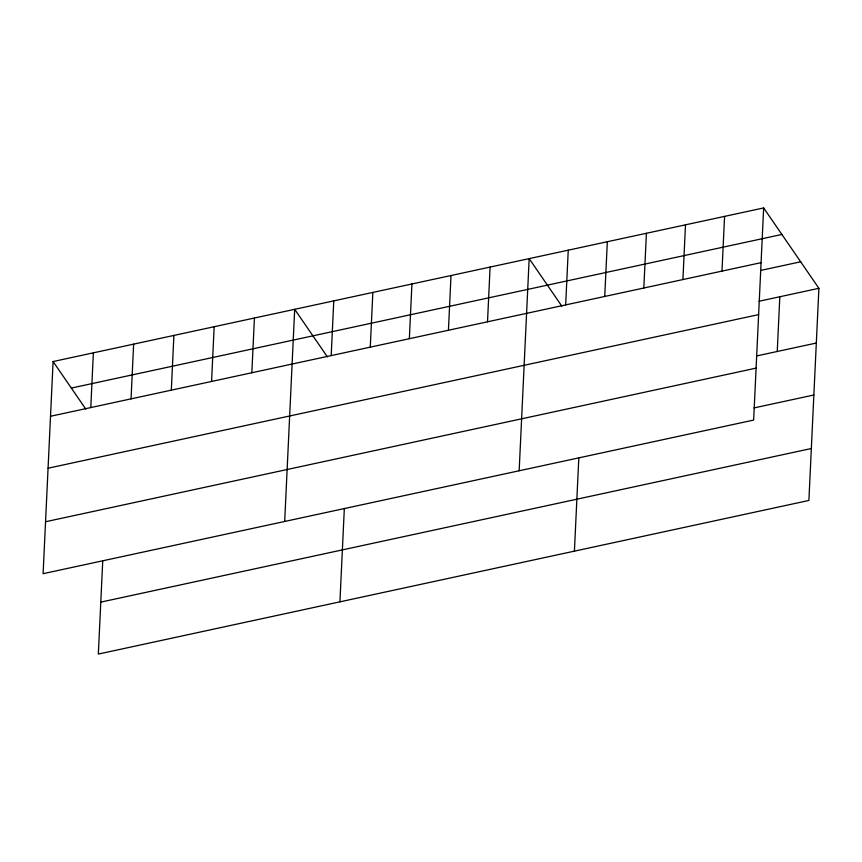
<?xml version="1.0" encoding="UTF-8"?>
<svg xmlns="http://www.w3.org/2000/svg" width="862" height="862" viewBox="0 0 862 862"><rect width="100%" height="100%" fill="white"/><g stroke="black" fill="none" stroke-linecap="round" stroke-linejoin="round"><path stroke-width="1.29" d="M53.099 361.544L43.1 573.693L753.647 420.074L763.657 207.936L53.099 361.544L85.791 409.094M90.79 407.564L93.365 352.838M102.75 560.645L98.343 654.064L808.89 500.456L818.9 288.307L763.657 207.936M131.056 398.869L133.632 344.132M171.312 390.163L173.898 335.426M211.578 381.457L214.164 326.73M251.844 372.75L254.43 318.024M284.686 521.467L294.685 309.318L327.377 356.857M331.191 355.597L333.766 300.87M339.93 601.838L344.337 508.408M370.272 347.149L372.847 292.423M409.353 338.701L411.928 283.975M448.434 330.254L451.009 275.517M487.515 321.806L490.09 267.069M519.161 470.771L529.171 258.622L561.852 306.172M565.666 304.9L568.252 250.174M574.415 551.152L578.822 457.722M604.747 296.453L607.333 241.726M643.828 288.005L646.414 233.279M682.909 279.557L685.495 224.831M721.99 271.11L724.576 216.384M777.244 351.491L779.819 296.754M71.341 388.072L781.888 234.453M50.524 416.271L761.071 262.662M761.588 270.237L800.669 261.779M758.98 301.258L818.9 288.307M48.078 468.217L758.625 314.608M756.394 355.995L816.314 343.033M45.546 521.747L756.093 368.128M753.948 407.941L813.868 394.99M100.8 602.118L811.347 448.509"/></g></svg>
